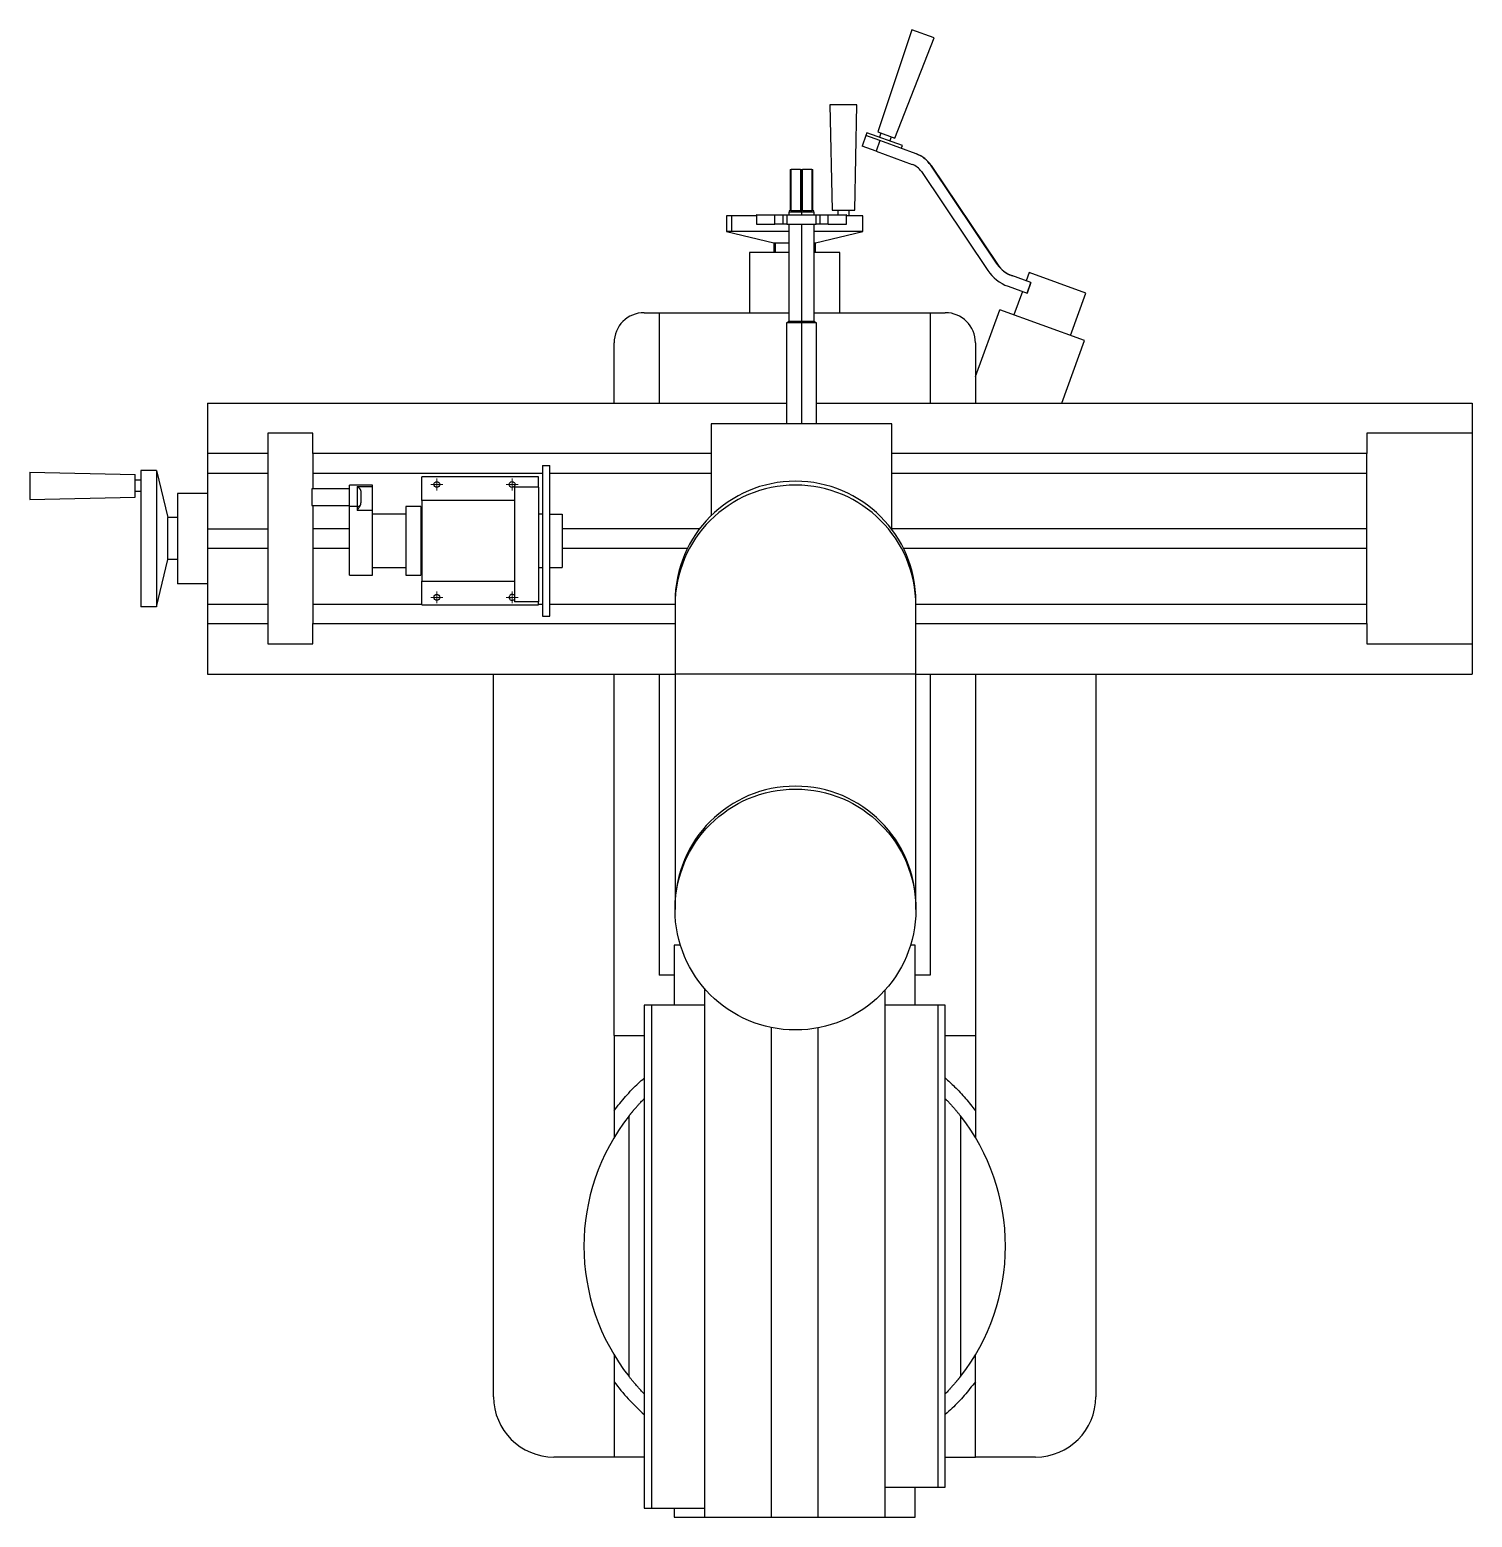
# Model space of a CAD drawing. Header units: inches. Extents: x -131 to 138, y -123 to 133.
# Drawn here: x -131.08 to -83.18, y -120.7 to -71.3 of the extents above; entities that cross this region are included whole.
import ezdxf

# ---------------------------------------------------------------- set-up
doc = ezdxf.new("R2010")
doc.units = ezdxf.units.IN
doc.header["$MEASUREMENT"] = 0

# ---------------------------------------------------------------- blocks, each defined once
blk = doc.blocks.new('SW_CENTERMARKSYMBOL_5')
at = {"color": 0, "linetype": 'Continuous', "lineweight": 18}
for p, q in [((-0.1, 0), (-0.198, 0)), ((0, 0), (-0.1, 0)), ((0, 0.1), (0, 0.198)), ((0, 0), (0, 0.1)), ((0, 0), (0, -0.1)), ((0, 0), (0.1, 0)), ((0.1, 0), (0.198, 0)), ((0, -0.1), (0, -0.198))]:
    blk.add_line(p, q, dxfattribs=at)
blk = doc.blocks.new('SW_CENTERMARKSYMBOL_6')
at = {"color": 0, "linetype": 'Continuous', "lineweight": 18}
for p, q in [((-0.1, 0), (-0.198, 0)), ((0, 0), (-0.1, 0)), ((0, 0.1), (0, 0.198)), ((0, 0), (0, 0.1)), ((0, 0), (0, -0.1)), ((0, 0), (0.1, 0)), ((0.1, 0), (0.198, 0)), ((0, -0.1), (0, -0.198))]:
    blk.add_line(p, q, dxfattribs=at)
blk = doc.blocks.new('SW_CENTERMARKSYMBOL_7')
at = {"color": 0, "linetype": 'Continuous', "lineweight": 18}
for p, q in [((-0.1, 0), (-0.198, 0)), ((0, 0), (-0.1, 0)), ((0, 0.1), (0, 0.198)), ((0, 0), (0, 0.1)), ((0, 0), (0, -0.1)), ((0, 0), (0.1, 0)), ((0.1, 0), (0.198, 0)), ((0, -0.1), (0, -0.198))]:
    blk.add_line(p, q, dxfattribs=at)
blk = doc.blocks.new('SW_CENTERMARKSYMBOL_8')
at = {"color": 0, "linetype": 'Continuous', "lineweight": 18}
for p, q in [((-0.1, 0), (-0.198, 0)), ((0, 0), (-0.1, 0)), ((0, 0.1), (0, 0.198)), ((0, 0), (0, 0.1)), ((0, 0), (0, -0.1)), ((0, 0), (0.1, 0)), ((0.1, 0), (0.198, 0)), ((0, -0.1), (0, -0.198))]:
    blk.add_line(p, q, dxfattribs=at)

msp = doc.modelspace()

# ---------------------------------------------------------------- linework, layer by layer
at = {"color": 7, "linetype": 'Continuous', "lineweight": 25}
for p, q in [((-101.791, -71.3), (-102.919, -74.692)), ((-102.356, -74.897), (-101.039, -71.574)), ((-101.039, -71.574), (-101.791, -71.3)), ((-104.509, -73.791), (-104.434, -77.291)), ((-103.609, -73.791), (-104.509, -73.791)), ((-103.684, -77.291), (-103.609, -73.791)), ((-103.311, -74.813), (-103.439, -75.166)), ((-102.846, -74.982), (-103.311, -74.813)), ((-103.275, -74.72), (-103.31, -74.814)), ((-102.101, -75.147), (-103.275, -74.72)), ((-102.846, -74.982), (-102.975, -75.335)), ((-102.919, -74.692), (-102.356, -74.897)), ((-102.814, -74.731), (-102.864, -74.869)), ((-102.729, -75.025), (-102.846, -74.982)), ((-101.647, -75.419), (-102.729, -75.025)), ((-102.512, -74.998), (-102.461, -74.859)), ((-102.975, -75.335), (-103.439, -75.166)), ((-102.975, -75.335), (-101.775, -75.771)), ((-102.135, -75.241), (-102.101, -75.147)), ((-101.634, -75.424), (-101.647, -75.419)), ((-105.825, -75.938), (-105.825, -77.313)), ((-105.793, -77.313), (-105.793, -75.938)), ((-105.484, -75.938), (-105.793, -75.938)), ((-105.484, -75.938), (-105.484, -77.313)), ((-105.451, -77.363), (-105.451, -75.938)), ((-105.419, -77.313), (-105.419, -75.938)), ((-105.11, -75.938), (-105.419, -75.938)), ((-105.11, -75.938), (-105.11, -77.313)), ((-105.078, -77.313), (-105.078, -75.938)), ((-101.47, -76.01), (-99.263, -79.293)), ((-98.952, -79.084), (-101.159, -75.801)), ((-101.159, -75.801), (-101.146, -75.806)), ((-101.146, -75.806), (-98.939, -79.089)), ((-107.939, -77.478), (-107.939, -77.997)), ((-107.767, -77.478), (-107.939, -77.478)), ((-106.948, -77.478), (-107.767, -77.478)), ((-107.767, -77.997), (-107.767, -77.478)), ((-106.944, -77.443), (-106.944, -77.755)), ((-106.934, -77.755), (-106.934, -77.443)), ((-106.934, -77.443), (-106.337, -77.443)), ((-106.337, -77.755), (-106.337, -77.443)), ((-106.071, -77.443), (-106.071, -77.755)), ((-106.071, -77.443), (-105.941, -77.443)), ((-105.941, -77.443), (-105.941, -77.755)), ((-105.873, -77.363), (-105.873, -77.443)), ((-105.865, -77.313), (-105.865, -77.363)), ((-105.037, -77.363), (-105.037, -77.313)), ((-105.029, -77.443), (-105.029, -77.363)), ((-104.962, -77.755), (-104.962, -77.443)), ((-104.962, -77.443), (-104.832, -77.443)), ((-104.832, -77.755), (-104.832, -77.443)), ((-104.566, -77.755), (-104.566, -77.443)), ((-104.566, -77.443), (-103.969, -77.443)), ((-104.434, -77.291), (-103.684, -77.291)), ((-104.246, -77.291), (-104.246, -77.443)), ((-103.969, -77.443), (-103.969, -77.755)), ((-103.959, -77.755), (-103.959, -77.443)), ((-103.411, -77.478), (-103.956, -77.478)), ((-103.871, -77.478), (-103.871, -77.291)), ((-103.411, -77.997), (-103.411, -77.478)), ((-107.939, -77.997), (-106.37, -78.372)), ((-107.767, -77.997), (-107.939, -77.997)), ((-105.873, -77.997), (-107.767, -77.997)), ((-106.934, -77.755), (-106.337, -77.755)), ((-105.941, -77.755), (-106.071, -77.755)), ((-105.873, -77.755), (-105.873, -80.99)), ((-105.029, -80.99), (-105.029, -77.755)), ((-103.411, -77.997), (-105.029, -77.997)), ((-104.98, -78.372), (-103.411, -77.997)), ((-104.832, -77.755), (-104.962, -77.755)), ((-104.566, -77.755), (-103.969, -77.755)), ((-106.37, -78.372), (-106.37, -78.695)), ((-106.37, -78.372), (-106.317, -78.372)), ((-106.317, -78.372), (-105.873, -78.372)), ((-106.317, -78.695), (-106.317, -78.372)), ((-105.029, -78.372), (-104.98, -78.372)), ((-104.98, -78.695), (-104.98, -78.372)), ((-107.175, -78.695), (-107.175, -80.695)), ((-105.873, -78.695), (-107.175, -78.695)), ((-104.175, -78.695), (-105.029, -78.695)), ((-104.175, -80.695), (-104.175, -78.695)), ((-98.939, -79.089), (-98.952, -79.084)), ((-97.831, -79.697), (-98.464, -79.466)), ((-97.885, -79.358), (-97.988, -79.639)), ((-96.006, -80.042), (-97.885, -79.358)), ((-98.592, -79.818), (-97.959, -80.049)), ((-98.116, -79.992), (-98.398, -80.767)), ((-97.959, -80.049), (-97.831, -79.697)), ((-97.83, -79.697), (-97.958, -80.049)), ((-97.83, -79.697), (-97.831, -79.697)), ((-97.958, -80.049), (-97.959, -80.049)), ((-96.519, -81.451), (-96.006, -80.042)), ((-110.675, -80.695), (-110.175, -80.695)), ((-110.175, -80.695), (-110.175, -83.695)), ((-110.175, -80.695), (-105.873, -80.695)), ((-105.873, -80.99), (-105.952, -81.035)), ((-105.451, -80.99), (-105.451, -81.035)), ((-104.951, -81.035), (-105.03, -80.99)), ((-105.029, -80.695), (-101.175, -80.695)), ((-101.175, -80.695), (-101.175, -83.695)), ((-101.175, -80.695), (-100.675, -80.695)), ((-99.675, -82.814), (-98.868, -80.596)), ((-96.049, -81.622), (-98.868, -80.596)), ((-105.951, -81.035), (-105.951, -84.383)), ((-104.951, -84.383), (-104.951, -81.035)), ((-111.675, -83.695), (-111.675, -81.695)), ((-99.675, -81.695), (-99.675, -83.695)), ((-96.803, -83.695), (-96.049, -81.622)), ((-125.175, -83.695), (-125.175, -85.37)), ((-125.175, -83.695), (-105.951, -83.695)), ((-104.951, -83.695), (-83.175, -83.695)), ((-83.175, -83.695), (-83.175, -84.695)), ((-108.451, -84.383), (-108.451, -87.438)), ((-102.451, -84.383), (-108.451, -84.383)), ((-102.451, -87.902), (-102.451, -84.383)), ((-123.175, -84.695), (-123.175, -85.37)), ((-121.675, -84.695), (-123.175, -84.695)), ((-121.675, -85.37), (-121.675, -84.695)), ((-86.675, -84.695), (-86.675, -85.37)), ((-83.175, -84.695), (-86.675, -84.695)), ((-83.175, -84.695), (-83.175, -91.695)), ((-123.175, -85.37), (-125.175, -85.37)), ((-125.175, -85.37), (-125.175, -86.02)), ((-123.175, -85.37), (-123.175, -86.02)), ((-108.451, -85.37), (-121.675, -85.37)), ((-121.675, -85.37), (-121.675, -86.02)), ((-86.675, -85.37), (-102.451, -85.37)), ((-86.675, -86.02), (-86.675, -85.37)), ((-126.873, -85.931), (-127.392, -85.931)), ((-127.392, -85.931), (-127.392, -90.459)), ((-126.873, -85.931), (-126.873, -90.459)), ((-126.873, -85.931), (-126.498, -87.5)), ((-114.053, -85.774), (-113.803, -85.774)), ((-114.053, -85.774), (-114.053, -90.774)), ((-113.803, -90.774), (-113.803, -85.774)), ((-131.079, -85.995), (-127.579, -86.07)), ((-131.079, -85.995), (-131.079, -86.895)), ((-127.579, -86.82), (-127.579, -86.07)), ((-127.392, -86.258), (-127.579, -86.258)), ((-125.175, -86.02), (-125.175, -87.87)), ((-125.175, -86.02), (-123.175, -86.02)), ((-123.175, -86.02), (-123.175, -87.87)), ((-121.675, -86.02), (-121.675, -86.55)), ((-121.675, -86.02), (-114.053, -86.02)), ((-120.46, -87.137), (-120.46, -86.425)), ((-119.7, -86.425), (-120.46, -86.425)), ((-119.7, -86.465), (-119.7, -86.425)), ((-114.185, -86.149), (-118.06, -86.149)), ((-118.06, -86.937), (-118.06, -86.149)), ((-114.185, -86.486), (-114.185, -86.149)), ((-113.803, -86.02), (-108.451, -86.02)), ((-102.451, -86.02), (-86.675, -86.02)), ((-86.675, -87.87), (-86.675, -86.02)), ((-131.079, -86.895), (-127.579, -86.82)), ((-127.392, -86.633), (-127.579, -86.633)), ((-125.175, -86.695), (-126.175, -86.695)), ((-126.175, -86.695), (-126.175, -89.695)), ((-120.46, -86.55), (-121.71, -86.55)), ((-121.71, -86.55), (-121.71, -87.1)), ((-120.205, -86.465), (-119.7, -86.465)), ((-120.08, -86.614), (-120.08, -87.012)), ((-119.7, -87.252), (-119.7, -86.465)), ((-114.185, -86.486), (-114.985, -86.486)), ((-114.985, -86.486), (-114.985, -90.298)), ((-114.185, -86.486), (-114.185, -90.298)), ((-121.71, -87.1), (-120.46, -87.1)), ((-121.675, -87.1), (-121.675, -87.87)), ((-120.46, -89.412), (-120.46, -87.137)), ((-120.205, -87.137), (-120.46, -87.137)), ((-120.205, -87.137), (-120.205, -87.252)), ((-120.205, -87.252), (-119.7, -87.252)), ((-119.7, -89.412), (-119.7, -87.252)), ((-118.591, -87.389), (-119.7, -87.389)), ((-118.091, -87.137), (-118.591, -87.137)), ((-118.591, -87.137), (-118.591, -89.412)), ((-118.091, -87.137), (-118.091, -89.412)), ((-118.06, -87.389), (-118.091, -87.389)), ((-114.985, -86.937), (-118.06, -86.937)), ((-118.06, -86.937), (-118.06, -89.612)), ((-114.053, -87.389), (-114.185, -87.389)), ((-113.803, -87.389), (-113.398, -87.389)), ((-113.398, -87.389), (-113.398, -89.159)), ((-126.175, -87.5), (-126.498, -87.5)), ((-126.498, -88.891), (-126.498, -87.5)), ((-125.175, -87.87), (-123.175, -87.87)), ((-125.175, -87.87), (-125.175, -88.52)), ((-123.175, -87.87), (-123.175, -88.52)), ((-120.46, -87.87), (-121.675, -87.87)), ((-121.675, -87.87), (-121.675, -88.52)), ((-108.833, -87.87), (-113.398, -87.87)), ((-86.675, -87.87), (-102.451, -87.87)), ((-86.675, -88.52), (-86.675, -87.87)), ((-126.873, -90.459), (-126.498, -88.891)), ((-126.175, -88.891), (-126.498, -88.891)), ((-125.175, -88.52), (-125.175, -90.37)), ((-125.175, -88.52), (-123.175, -88.52)), ((-123.175, -88.52), (-123.175, -90.37)), ((-121.675, -88.52), (-121.675, -90.37)), ((-121.675, -88.52), (-120.46, -88.52)), ((-113.398, -88.52), (-109.236, -88.52)), ((-102.064, -88.52), (-86.675, -88.52)), ((-86.675, -90.37), (-86.675, -88.52)), ((-119.7, -89.159), (-118.591, -89.159)), ((-118.091, -89.159), (-118.06, -89.159)), ((-114.185, -89.159), (-114.053, -89.159)), ((-113.803, -89.159), (-113.398, -89.159)), ((-125.175, -89.695), (-126.175, -89.695)), ((-120.46, -89.412), (-119.7, -89.412)), ((-118.591, -89.412), (-118.091, -89.412)), ((-118.06, -89.612), (-114.985, -89.612)), ((-118.06, -90.399), (-118.06, -89.612)), ((-125.175, -90.37), (-123.175, -90.37)), ((-125.175, -90.37), (-125.175, -91.02)), ((-123.175, -90.37), (-123.175, -91.02)), ((-121.675, -90.37), (-118.06, -90.37)), ((-121.675, -90.37), (-121.675, -91.02)), ((-114.185, -90.298), (-114.985, -90.298)), ((-114.185, -90.399), (-114.185, -90.298)), ((-114.185, -90.37), (-114.053, -90.37)), ((-113.803, -90.37), (-109.65, -90.37)), ((-109.65, -90.292), (-109.65, -90.42)), ((-101.65, -90.42), (-101.65, -90.292)), ((-101.65, -90.37), (-86.675, -90.37)), ((-86.675, -91.02), (-86.675, -90.37)), ((-126.873, -90.459), (-127.392, -90.459)), ((-118.06, -90.399), (-114.185, -90.399)), ((-114.053, -90.774), (-113.803, -90.774)), ((-109.65, -90.42), (-109.65, -92.695)), ((-101.65, -92.695), (-101.65, -90.42)), ((-125.175, -91.02), (-125.175, -92.695)), ((-125.175, -91.02), (-123.175, -91.02)), ((-123.175, -91.02), (-123.175, -91.695)), ((-121.675, -91.695), (-121.675, -91.02)), ((-121.675, -91.02), (-109.65, -91.02)), ((-101.65, -91.02), (-86.675, -91.02)), ((-86.675, -91.02), (-86.675, -91.695)), ((-123.175, -91.695), (-121.675, -91.695)), ((-86.675, -91.695), (-83.175, -91.695)), ((-83.175, -91.695), (-83.175, -92.695)), ((-125.175, -92.695), (-109.65, -92.695)), ((-115.675, -116.695), (-115.675, -92.695)), ((-111.675, -104.695), (-111.675, -92.695)), ((-110.175, -92.695), (-110.175, -102.695)), ((-101.65, -92.695), (-109.65, -92.695)), ((-109.65, -92.695), (-109.65, -100.419)), ((-101.65, -92.695), (-83.175, -92.695)), ((-101.65, -100.419), (-101.65, -92.695)), ((-101.175, -92.695), (-101.175, -102.695)), ((-99.675, -92.695), (-99.675, -104.695)), ((-95.675, -92.695), (-95.675, -116.695)), ((-109.65, -100.419), (-109.65, -100.515)), ((-101.65, -100.515), (-101.65, -100.419)), ((-109.675, -101.695), (-109.675, -103.695)), ((-109.472, -101.695), (-109.675, -101.695)), ((-101.675, -101.695), (-101.828, -101.695)), ((-101.675, -103.695), (-101.675, -101.695)), ((-109.675, -102.695), (-110.175, -102.695)), ((-101.175, -102.695), (-101.675, -102.695)), ((-108.675, -103.132), (-108.675, -120.695)), ((-102.675, -120.695), (-102.675, -103.188)), ((-110.675, -103.695), (-110.675, -120.393)), ((-110.425, -103.695), (-110.675, -103.695)), ((-110.425, -120.393), (-110.425, -103.695)), ((-108.675, -103.695), (-110.425, -103.695)), ((-100.925, -103.695), (-102.675, -103.695)), ((-100.925, -103.695), (-100.925, -119.695)), ((-100.675, -103.695), (-100.925, -103.695)), ((-100.675, -119.695), (-100.675, -103.695)), ((-111.675, -104.695), (-110.675, -104.695)), ((-111.675, -104.695), (-111.675, -107.195)), ((-106.443, -120.695), (-106.443, -104.435)), ((-104.907, -104.445), (-104.907, -120.695)), ((-100.675, -104.695), (-99.675, -104.695)), ((-99.675, -104.695), (-99.675, -107.195)), ((-111.175, -116.025), (-111.175, -107.365)), ((-100.175, -107.365), (-100.175, -116.025)), ((-111.675, -116.195), (-111.675, -118.695)), ((-99.675, -118.695), (-99.675, -116.195)), ((-111.675, -118.695), (-113.675, -118.695)), ((-110.675, -118.695), (-111.675, -118.695)), ((-100.675, -118.695), (-99.675, -118.695)), ((-97.675, -118.695), (-99.675, -118.695)), ((-102.675, -119.695), (-100.925, -119.695)), ((-101.675, -120.695), (-101.675, -119.695)), ((-100.925, -119.695), (-100.675, -119.695)), ((-110.675, -120.393), (-110.425, -120.393)), ((-110.425, -120.393), (-108.675, -120.393)), ((-109.675, -120.393), (-109.675, -120.695)), ((-109.675, -120.695), (-108.675, -120.695)), ((-108.675, -120.695), (-106.443, -120.695)), ((-106.443, -120.695), (-104.907, -120.695)), ((-104.907, -120.695), (-102.675, -120.695)), ((-102.675, -120.695), (-101.675, -120.695))]:
    msp.add_line(p, q, dxfattribs=at)
at = {"color": 8, "linetype": 'Continuous', "lineweight": 25}
for p, q in [((-105.451, -77.363), (-105.451, -77.443)), ((-104.232, -77.443), (-104.232, -77.291)), ((-105.451, -77.755), (-105.451, -80.99)), ((-105.451, -81.035), (-105.451, -84.383)), ((-120.205, -86.465), (-120.205, -87.137))]:
    msp.add_line(p, q, dxfattribs=at)
at = {"color": 7, "linetype": 'Continuous', "lineweight": 25}
for centre, radius in [((-117.56, -86.399), 0.098), ((-115.06, -86.399), 0.098), ((-117.56, -90.149), 0.098), ((-105.65, -100.515), 4)]:
    msp.add_circle(centre, radius, dxfattribs=at)
for centre, radius, start, end in [((-101.989, -76.359), 1, 33.9042, 69.9998), ((-101.976, -76.363), 1, 33.9042, 69.9998), ((-101.989, -76.359), 0.625, 33.9042, 69.9998), ((-98.122, -78.526), 1.375, 213.9042, 249.9998), ((-98.122, -78.526), 1, 213.9042, 249.9998), ((-98.109, -78.531), 1, 213.9042, 249.9998), ((-110.675, -81.695), 1, 90, 180), ((-100.675, -81.695), 1, 0, 90), ((-105.65, -90.293), 4, 0.0058, 179.9942), ((-105.65, -90.421), 4, 0.0058, 179.9942), ((-120.205, -87.012), 0.125, 270, 360), ((-115.06, -90.149), 0.098, 40.0658, 319.9342), ((-105.65, -100.419), 4, 0.0058, 179.9942), ((-105.675, -111.695), 7, 141.7868, 218.2132), ((-105.675, -111.695), 7, 0, 38.2132), ((-105.675, -111.695), 7, 321.7868, 0), ((-113.675, -116.695), 2, 180, 270), ((-97.675, -116.695), 2, 270, 0)]:
    msp.add_arc(centre, radius, start, end, dxfattribs=at)
at = {"color": 8, "linetype": 'Continuous', "lineweight": 25}
msp.add_arc((-105.675, -111.695), 7.5, 216.8699, 228.1897, dxfattribs=at)
at = {"color": 7, "linetype": 'Continuous', "lineweight": 25}
for points, knots in [([(-105.825, -75.938), (-105.823, -75.938), (-105.819, -75.938), (-105.813, -75.938), (-105.807, -75.938), (-105.8, -75.938), (-105.795, -75.938), (-105.793, -75.938)], [0, 0, 0, 0, 0.200193, 0.400097, 0.599903, 0.799807, 1, 1, 1, 1]), ([(-105.484, -75.938), (-105.478, -75.938), (-105.468, -75.938), (-105.457, -75.938), (-105.451, -75.938)], [0, 0, 0, 0, 0.500377, 1, 1, 1, 1]), ([(-105.451, -75.938), (-105.446, -75.938), (-105.435, -75.938), (-105.425, -75.938), (-105.419, -75.938)], [0, 0, 0, 0, 0.499623, 1, 1, 1, 1]), ([(-105.11, -75.938), (-105.108, -75.938), (-105.103, -75.938), (-105.096, -75.938), (-105.09, -75.938), (-105.084, -75.938), (-105.08, -75.938), (-105.078, -75.938)], [0, 0, 0, 0, 0.200193, 0.400097, 0.599903, 0.799807, 1, 1, 1, 1]), ([(-106.934, -77.443), (-106.937, -77.443), (-106.939, -77.443), (-106.943, -77.443), (-106.944, -77.443), (-106.944, -77.443)], [0, 0, 0, 0, 0.5, 0.5, 1, 1, 1, 1]), ([(-106.337, -77.443), (-106.332, -77.443), (-106.324, -77.443), (-106.312, -77.443), (-106.3, -77.443), (-106.288, -77.443), (-106.275, -77.443), (-106.255, -77.443), (-106.228, -77.443), (-106.193, -77.443), (-106.159, -77.443), (-106.131, -77.443), (-106.108, -77.443), (-106.089, -77.443), (-106.077, -77.443), (-106.071, -77.443)], [0, 0, 0, 0, 0.0417398, 0.0833942, 0.125008, 0.1666258, 0.2082926, 0.2500528, 0.3749978, 0.5000165, 0.6249615, 0.7499802, 0.8333635, 0.9165839, 1, 1, 1, 1]), ([(-105.941, -77.443), (-105.937, -77.443), (-105.929, -77.443), (-105.917, -77.443), (-105.904, -77.443), (-105.891, -77.443), (-105.878, -77.443), (-105.864, -77.443), (-105.85, -77.443), (-105.822, -77.443), (-105.779, -77.443), (-105.717, -77.443), (-105.653, -77.443), (-105.565, -77.443), (-105.451, -77.443), (-105.338, -77.443), (-105.25, -77.443), (-105.186, -77.443), (-105.124, -77.443), (-105.078, -77.443), (-105.044, -77.443), (-105.022, -77.443), (-105.001, -77.443), (-104.981, -77.443), (-104.968, -77.443), (-104.962, -77.443)], [0, 0, 0, 0, 0.015665, 0.031302, 0.046922, 0.062532, 0.078143, 0.093764, 0.109404, 0.125074, 0.187577, 0.2501, 0.312604, 0.375127, 0.500002, 0.624878, 0.687381, 0.749904, 0.812408, 0.874931, 0.89998, 0.924973, 0.949948, 0.974944, 1, 1, 1, 1]), ([(-105.451, -77.363), (-105.507, -77.363), (-105.562, -77.363), (-105.664, -77.363), (-105.711, -77.363), (-105.789, -77.363), (-105.82, -77.363), (-105.862, -77.363), (-105.873, -77.363), (-105.873, -77.363)], [0, 0, 0, 0, 0.25, 0.25, 0.5, 0.5, 0.75, 0.75, 1, 1, 1, 1]), ([(-105.825, -77.313), (-105.838, -77.313), (-105.848, -77.313), (-105.862, -77.313), (-105.865, -77.313), (-105.865, -77.313)], [0, 0, 0, 0, 0.5, 0.5, 1, 1, 1, 1]), ([(-105.484, -77.313), (-105.514, -77.313), (-105.545, -77.313), (-105.603, -77.313), (-105.632, -77.313), (-105.685, -77.313), (-105.71, -77.313), (-105.755, -77.313), (-105.775, -77.313), (-105.793, -77.313)], [0, 0, 0, 0, 0.25, 0.25, 0.5, 0.5, 0.75, 0.75, 1, 1, 1, 1]), ([(-105.029, -77.363), (-105.029, -77.363), (-105.04, -77.363), (-105.083, -77.363), (-105.114, -77.363), (-105.192, -77.363), (-105.239, -77.363), (-105.341, -77.363), (-105.396, -77.363), (-105.451, -77.363)], [0, 0, 0, 0, 0.25, 0.25, 0.5, 0.5, 0.75, 0.75, 1, 1, 1, 1]), ([(-105.11, -77.313), (-105.127, -77.313), (-105.148, -77.313), (-105.193, -77.313), (-105.218, -77.313), (-105.271, -77.313), (-105.299, -77.313), (-105.358, -77.313), (-105.389, -77.313), (-105.419, -77.313)], [0, 0, 0, 0, 0.25, 0.25, 0.5, 0.5, 0.75, 0.75, 1, 1, 1, 1]), ([(-105.037, -77.313), (-105.037, -77.313), (-105.041, -77.313), (-105.055, -77.313), (-105.065, -77.313), (-105.078, -77.313)], [0, 0, 0, 0, 0.5, 0.5, 1, 1, 1, 1]), ([(-104.832, -77.443), (-104.829, -77.443), (-104.823, -77.443), (-104.814, -77.443), (-104.804, -77.443), (-104.795, -77.443), (-104.785, -77.443), (-104.768, -77.443), (-104.743, -77.443), (-104.71, -77.443), (-104.675, -77.443), (-104.644, -77.443), (-104.615, -77.443), (-104.591, -77.443), (-104.575, -77.443), (-104.566, -77.443)], [0, 0, 0, 0, 0.04174, 0.083394, 0.125008, 0.166626, 0.208293, 0.250053, 0.374998, 0.500017, 0.624961, 0.74998, 0.833364, 0.916584, 1, 1, 1, 1]), ([(-103.959, -77.443), (-103.959, -77.443), (-103.96, -77.443), (-103.964, -77.443), (-103.966, -77.443), (-103.969, -77.443)], [0, 0, 0, 0, 0.5, 0.5, 1, 1, 1, 1]), ([(-106.944, -77.755), (-106.944, -77.755), (-106.943, -77.755), (-106.939, -77.755), (-106.937, -77.755), (-106.934, -77.755)], [0, 0, 0, 0, 0.5, 0.5, 1, 1, 1, 1]), ([(-106.071, -77.755), (-106.106, -77.755), (-106.148, -77.755), (-106.238, -77.755), (-106.287, -77.755), (-106.337, -77.755)], [0, 0, 0, 0, 0.5, 0.5, 1, 1, 1, 1]), ([(-105.941, -77.755), (-105.909, -77.755), (-105.874, -77.755), (-105.799, -77.755), (-105.758, -77.755), (-105.675, -77.755), (-105.631, -77.755), (-105.542, -77.755), (-105.497, -77.755), (-105.406, -77.755), (-105.361, -77.755), (-105.272, -77.755), (-105.228, -77.755), (-105.144, -77.755), (-105.104, -77.755), (-105.029, -77.755), (-104.994, -77.755), (-104.962, -77.755)], [0, 0, 0, 0, 0.125, 0.125, 0.25, 0.25, 0.375, 0.375, 0.5, 0.5, 0.625, 0.625, 0.75, 0.75, 0.875, 0.875, 1, 1, 1, 1]), ([(-104.566, -77.755), (-104.615, -77.755), (-104.665, -77.755), (-104.755, -77.755), (-104.797, -77.755), (-104.832, -77.755)], [0, 0, 0, 0, 0.5, 0.5, 1, 1, 1, 1]), ([(-103.969, -77.755), (-103.966, -77.755), (-103.964, -77.755), (-103.96, -77.755), (-103.959, -77.755), (-103.959, -77.755)], [0, 0, 0, 0, 0.5, 0.5, 1, 1, 1, 1]), ([(-105.451, -80.99), (-105.507, -80.99), (-105.562, -80.99), (-105.664, -80.99), (-105.711, -80.99), (-105.789, -80.99), (-105.82, -80.99), (-105.862, -80.99), (-105.873, -80.99), (-105.873, -80.99)], [0, 0, 0, 0, 0.25, 0.25, 0.5, 0.5, 0.75, 0.75, 1, 1, 1, 1]), ([(-105.029, -80.99), (-105.029, -80.99), (-105.04, -80.99), (-105.083, -80.99), (-105.114, -80.99), (-105.192, -80.99), (-105.239, -80.99), (-105.341, -80.99), (-105.396, -80.99), (-105.451, -80.99)], [0, 0, 0, 0, 0.25, 0.25, 0.5, 0.5, 0.75, 0.75, 1, 1, 1, 1]), ([(-105.451, -81.035), (-105.517, -81.035), (-105.582, -81.035), (-105.703, -81.035), (-105.759, -81.035), (-105.851, -81.035), (-105.888, -81.035), (-105.938, -81.035), (-105.951, -81.035), (-105.951, -81.035)], [0, 0, 0, 0, 0.25, 0.25, 0.5, 0.5, 0.75, 0.75, 1, 1, 1, 1]), ([(-104.951, -81.035), (-104.951, -81.035), (-104.964, -81.035), (-105.015, -81.035), (-105.052, -81.035), (-105.144, -81.035), (-105.2, -81.035), (-105.321, -81.035), (-105.386, -81.035), (-105.451, -81.035)], [0, 0, 0, 0, 0.25, 0.25, 0.5, 0.5, 0.75, 0.75, 1, 1, 1, 1]), ([(-120.08, -86.614), (-120.08, -86.613), (-120.08, -86.61), (-120.081, -86.605), (-120.082, -86.6), (-120.083, -86.595), (-120.085, -86.59), (-120.087, -86.585), (-120.089, -86.58), (-120.092, -86.575), (-120.095, -86.569), (-120.099, -86.564), (-120.103, -86.559), (-120.107, -86.553), (-120.111, -86.548), (-120.116, -86.543), (-120.125, -86.533), (-120.14, -86.519), (-120.159, -86.502), (-120.181, -86.484), (-120.196, -86.473), (-120.205, -86.465)], [0, 0, 0, 0, 0.029138, 0.058908, 0.089295, 0.120284, 0.151859, 0.184005, 0.216709, 0.249957, 0.283737, 0.318039, 0.352853, 0.388171, 0.423989, 0.460303, 0.497112, 0.619377, 0.74982, 0.844914, 1, 1, 1, 1]), ([(-120.205, -87.252), (-120.197, -87.241), (-120.182, -87.222), (-120.16, -87.192), (-120.14, -87.163), (-120.119, -87.128), (-120.099, -87.092), (-120.087, -87.06), (-120.082, -87.038), (-120.08, -87.024), (-120.08, -87.016), (-120.08, -87.012)], [0, 0, 0, 0, 0.137873, 0.245676, 0.383094, 0.501856, 0.681001, 0.839185, 0.895247, 0.948864, 1, 1, 1, 1]), ([(-111.175, -107.365), (-111.17, -107.359), (-111.16, -107.347), (-111.146, -107.328), (-111.131, -107.31), (-111.117, -107.292), (-111.102, -107.274), (-111.088, -107.257), (-111.074, -107.239), (-111.059, -107.222), (-111.045, -107.205), (-111.031, -107.188), (-110.994, -107.144), (-110.936, -107.077), (-110.858, -106.99), (-110.788, -106.914), (-110.738, -106.861), (-110.707, -106.829), (-110.693, -106.814), (-110.685, -106.807), (-110.681, -106.803), (-110.679, -106.8), (-110.677, -106.798), (-110.675, -106.796), (-110.675, -106.796), (-110.675, -106.796)], [0, 0, 0, 0, 0.023566, 0.046966, 0.07021, 0.093304, 0.116258, 0.139079, 0.161776, 0.184357, 0.206832, 0.229209, 0.251497, 0.382147, 0.505612, 0.633163, 0.751794, 0.815645, 0.877523, 0.898265, 0.918788, 0.939156, 0.959435, 0.979694, 1, 1, 1, 1]), ([(-100.675, -106.796), (-100.675, -106.796), (-100.675, -106.796), (-100.674, -106.797), (-100.674, -106.798), (-100.673, -106.799), (-100.671, -106.8), (-100.67, -106.802), (-100.668, -106.804), (-100.666, -106.806), (-100.663, -106.808), (-100.657, -106.815), (-100.643, -106.829), (-100.612, -106.861), (-100.562, -106.914), (-100.492, -106.99), (-100.414, -107.077), (-100.352, -107.149), (-100.307, -107.202), (-100.281, -107.234), (-100.255, -107.266), (-100.228, -107.298), (-100.202, -107.331), (-100.184, -107.354), (-100.175, -107.365)], [0, 0, 0, 0, 0.012191, 0.024357, 0.036511, 0.048668, 0.060843, 0.07305, 0.085304, 0.097619, 0.110009, 0.122488, 0.184351, 0.248216, 0.366832, 0.494398, 0.617849, 0.748512, 0.789435, 0.830684, 0.872312, 0.914374, 0.95692, 1, 1, 1, 1]), ([(-111.675, -107.195), (-111.675, -107.202), (-111.675, -107.216), (-111.675, -107.237), (-111.675, -107.259), (-111.675, -107.283), (-111.675, -107.307), (-111.675, -107.348), (-111.675, -107.404), (-111.675, -107.477), (-111.675, -107.55), (-111.675, -107.62), (-111.675, -107.682), (-111.675, -107.75), (-111.675, -107.822), (-111.675, -107.888), (-111.675, -107.936), (-111.675, -107.977), (-111.675, -108.019), (-111.675, -108.048), (-111.675, -108.064), (-111.675, -108.072), (-111.675, -108.078), (-111.675, -108.083), (-111.675, -108.087), (-111.675, -108.089), (-111.675, -108.09), (-111.675, -108.09)], [0, 0, 0, 0, 0.018144, 0.037288, 0.057429, 0.078563, 0.100687, 0.123798, 0.188052, 0.252186, 0.324753, 0.390297, 0.448912, 0.50068, 0.589398, 0.666473, 0.71004, 0.7504, 0.815688, 0.874395, 0.893393, 0.911939, 0.930089, 0.947905, 0.96545, 0.982792, 1, 1, 1, 1]), ([(-99.675, -107.195), (-99.675, -107.203), (-99.675, -107.219), (-99.675, -107.242), (-99.675, -107.265), (-99.675, -107.288), (-99.675, -107.312), (-99.675, -107.335), (-99.675, -107.358), (-99.675, -107.381), (-99.675, -107.404), (-99.675, -107.428), (-99.675, -107.451), (-99.675, -107.512), (-99.675, -107.609), (-99.675, -107.718), (-99.675, -107.801), (-99.675, -107.862), (-99.675, -107.919), (-99.675, -107.972), (-99.675, -108.018), (-99.675, -108.048), (-99.675, -108.064), (-99.675, -108.072), (-99.675, -108.078), (-99.675, -108.083), (-99.675, -108.087), (-99.675, -108.089), (-99.675, -108.09), (-99.675, -108.09)], [0, 0, 0, 0, 0.021021, 0.042023, 0.063011, 0.083991, 0.104968, 0.125948, 0.146937, 0.167941, 0.188964, 0.210014, 0.231095, 0.252213, 0.379218, 0.500629, 0.564872, 0.626662, 0.690431, 0.750372, 0.81491, 0.874376, 0.893308, 0.911769, 0.929839, 0.947605, 0.965158, 0.982591, 1, 1, 1, 1]), ([(-111.675, -115.301), (-111.675, -115.301), (-111.675, -115.301), (-111.675, -115.302), (-111.675, -115.303), (-111.675, -115.304), (-111.675, -115.306), (-111.675, -115.308), (-111.675, -115.311), (-111.675, -115.314), (-111.675, -115.318), (-111.675, -115.322), (-111.675, -115.326), (-111.675, -115.331), (-111.675, -115.344), (-111.675, -115.372), (-111.675, -115.413), (-111.675, -115.455), (-111.675, -115.502), (-111.675, -115.568), (-111.675, -115.643), (-111.675, -115.717), (-111.675, -115.78), (-111.675, -115.848), (-111.675, -115.915), (-111.675, -115.987), (-111.675, -116.049), (-111.675, -116.103), (-111.675, -116.149), (-111.675, -116.18), (-111.675, -116.195)], [0, 0, 0, 0, 0.009254, 0.018538, 0.027862, 0.037238, 0.046676, 0.056186, 0.065779, 0.075466, 0.085254, 0.095155, 0.105178, 0.11533, 0.125622, 0.184322, 0.249615, 0.289969, 0.333541, 0.410609, 0.499331, 0.558395, 0.625498, 0.679966, 0.74782, 0.811852, 0.876208, 0.916733, 0.957996, 1, 1, 1, 1]), ([(-99.675, -116.195), (-99.675, -116.188), (-99.675, -116.175), (-99.675, -116.153), (-99.675, -116.131), (-99.675, -116.108), (-99.675, -116.083), (-99.675, -116.043), (-99.675, -115.987), (-99.675, -115.913), (-99.675, -115.84), (-99.675, -115.77), (-99.675, -115.709), (-99.675, -115.64), (-99.675, -115.568), (-99.675, -115.502), (-99.675, -115.455), (-99.675, -115.413), (-99.675, -115.372), (-99.675, -115.342), (-99.675, -115.326), (-99.675, -115.319), (-99.675, -115.312), (-99.675, -115.307), (-99.675, -115.303), (-99.675, -115.301), (-99.675, -115.301), (-99.675, -115.301)], [0, 0, 0, 0, 0.018144, 0.037288, 0.057429, 0.078563, 0.100687, 0.123798, 0.188052, 0.252186, 0.324753, 0.390297, 0.448912, 0.50068, 0.589398, 0.666473, 0.71004, 0.7504, 0.815688, 0.874395, 0.893393, 0.911939, 0.930089, 0.947905, 0.96545, 0.982792, 1, 1, 1, 1]), ([(-110.675, -116.594), (-110.675, -116.594), (-110.675, -116.594), (-110.676, -116.594), (-110.676, -116.593), (-110.677, -116.592), (-110.679, -116.59), (-110.68, -116.589), (-110.682, -116.587), (-110.684, -116.585), (-110.687, -116.582), (-110.693, -116.575), (-110.707, -116.562), (-110.738, -116.53), (-110.788, -116.477), (-110.858, -116.401), (-110.936, -116.314), (-110.998, -116.242), (-111.043, -116.188), (-111.069, -116.157), (-111.095, -116.125), (-111.122, -116.092), (-111.148, -116.059), (-111.166, -116.037), (-111.175, -116.025)], [0, 0, 0, 0, 0.012191, 0.024357, 0.036511, 0.048668, 0.060843, 0.07305, 0.085304, 0.097619, 0.110009, 0.122488, 0.184351, 0.248216, 0.366832, 0.494398, 0.617849, 0.748512, 0.789435, 0.830684, 0.872312, 0.914374, 0.95692, 1, 1, 1, 1]), ([(-100.175, -116.025), (-100.18, -116.031), (-100.19, -116.044), (-100.204, -116.062), (-100.219, -116.08), (-100.233, -116.098), (-100.248, -116.116), (-100.262, -116.134), (-100.276, -116.151), (-100.291, -116.168), (-100.305, -116.185), (-100.319, -116.202), (-100.356, -116.246), (-100.414, -116.314), (-100.492, -116.401), (-100.562, -116.477), (-100.612, -116.53), (-100.643, -116.562), (-100.658, -116.576), (-100.665, -116.584), (-100.669, -116.588), (-100.671, -116.591), (-100.674, -116.593), (-100.675, -116.594), (-100.675, -116.594), (-100.675, -116.594)], [0, 0, 0, 0, 0.023566, 0.046966, 0.07021, 0.093304, 0.116258, 0.139079, 0.161776, 0.184357, 0.206832, 0.229209, 0.251497, 0.382147, 0.505612, 0.633163, 0.751794, 0.815645, 0.877523, 0.898265, 0.918788, 0.939156, 0.959435, 0.979694, 1, 1, 1, 1])]:
    msp.add_open_spline(points, degree=3, knots=knots, dxfattribs=at)
at = {"color": 8, "linetype": 'Continuous', "lineweight": 25}
for points, knots in [([(-111.675, -107.195), (-111.549, -107.036), (-111.296, -106.716), (-110.957, -106.357), (-110.739, -106.168), (-110.675, -106.113)], [0, 0, 0, 0, 0.4121204, 0.8294494, 1, 1, 1, 1]), ([(-100.675, -106.109), (-100.571, -106.204), (-100.336, -106.418), (-100, -106.78), (-99.783, -107.057), (-99.675, -107.195)], [0, 0, 0, 0, 0.285953, 0.644437, 1, 1, 1, 1]), ([(-99.675, -116.195), (-99.796, -116.348), (-100.038, -116.655), (-100.375, -117.014), (-100.599, -117.211), (-100.675, -117.278)], [0, 0, 0, 0, 0.3963026, 0.7935895, 1, 1, 1, 1])]:
    msp.add_open_spline(points, degree=3, knots=knots, dxfattribs=at)

# ---------------------------------------------------------------- block references
at = {"color": 7, "linetype": 'Continuous', "lineweight": 0}
for name, p in [('SW_CENTERMARKSYMBOL_8', (-117.56, -86.399)), ('SW_CENTERMARKSYMBOL_6', (-115.06, -86.399)), ('SW_CENTERMARKSYMBOL_5', (-117.56, -90.149)), ('SW_CENTERMARKSYMBOL_7', (-115.06, -90.149))]:
    msp.add_blockref(name, p, dxfattribs=at)

doc.saveas('drawing.dxf')
